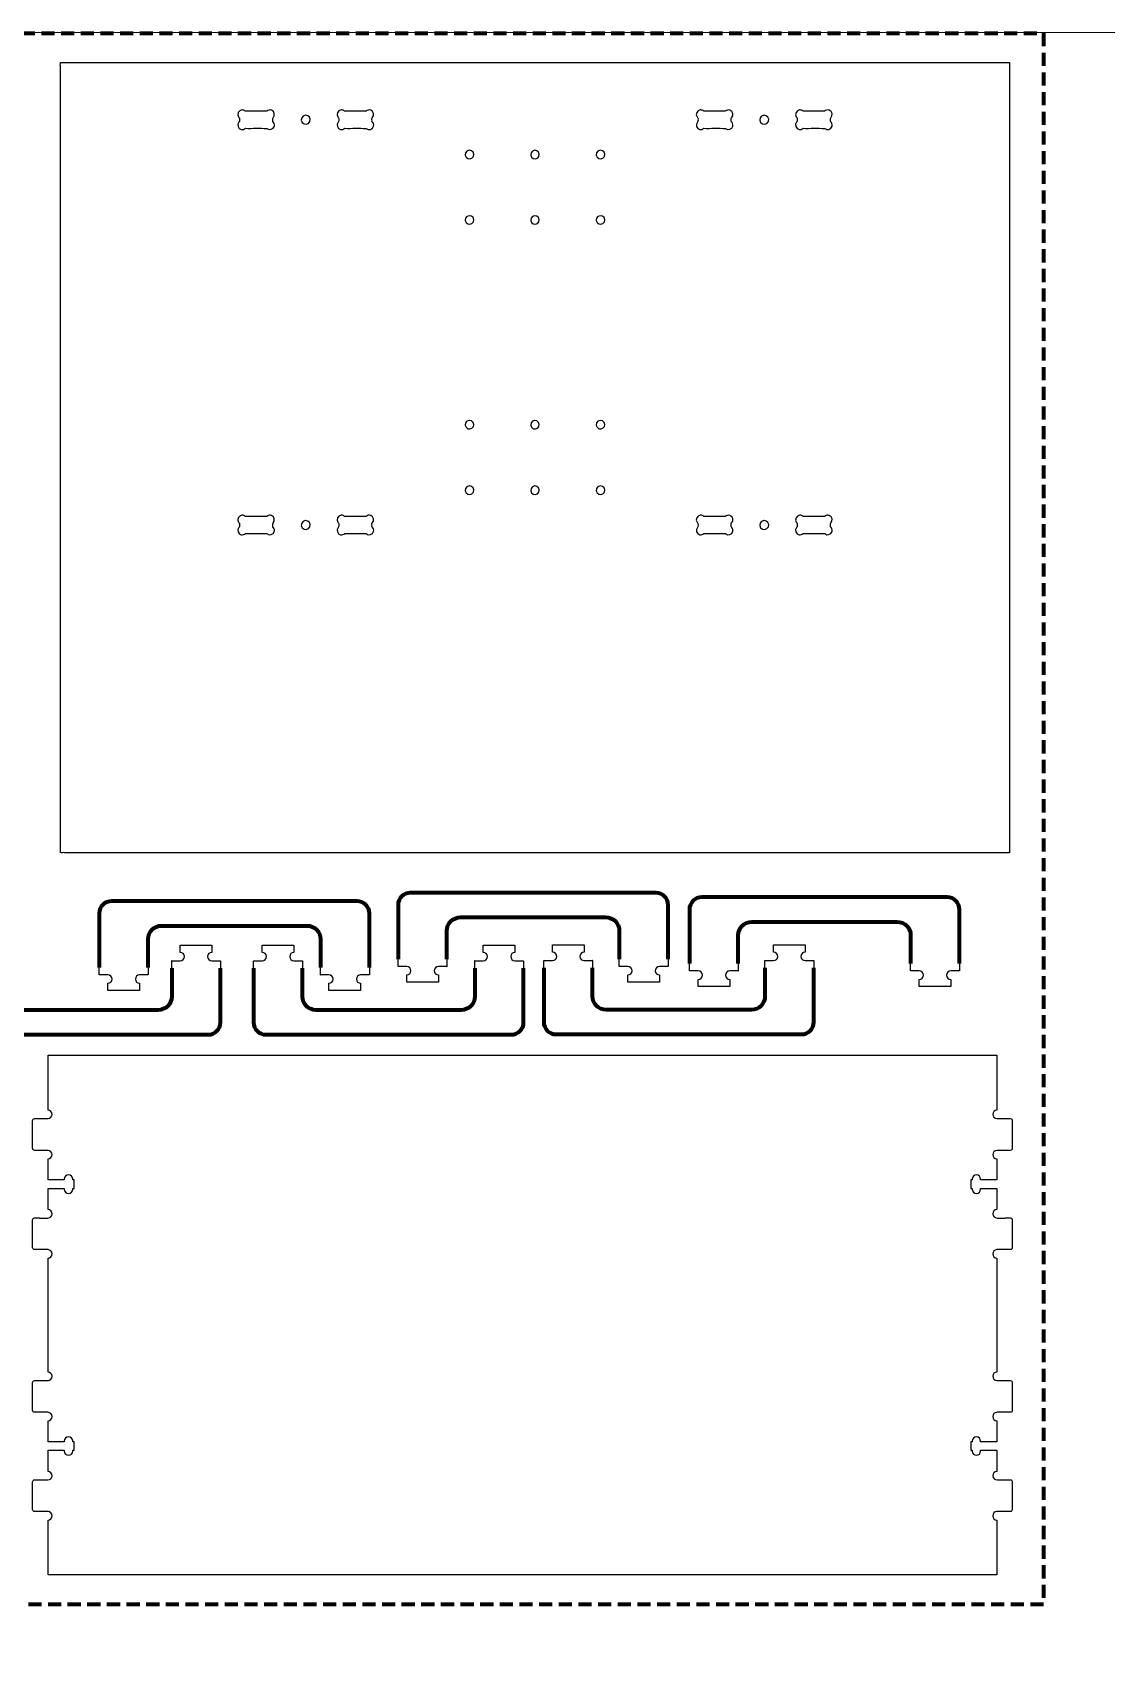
# Model space of a CAD drawing. Header units: inches. Extents: x 0 to 193, y 0 to 198.
# Drawn here: x 65.15 to 97.95, y 148.49 to 197.98 of the extents above; entities that cross this region are included whole.
import ezdxf

# ---------------------------------------------------------------- set-up
doc = ezdxf.new("R2010")
doc.units = ezdxf.units.IN
doc.header["$MEASUREMENT"] = 0
doc.linetypes.add('AI-Linetype-1', pattern=[0.6, 0.4, -0.2])
doc.layers.add('Layer 1', color=7, linetype='Continuous')

# ---------------------------------------------------------------- blocks, each defined once
blk = doc.blocks.new('block 2')
at = {"layer": 'Layer 1', "lineweight": 0}
blk.add_lwpolyline([(0.003, 197.98), (192.778, 197.98), (192.778, 0.008), (0.003, 0.008), (0.003, 197.98)], dxfattribs=at)
at = {"layer": 'Layer 1', "color": 1, "linetype": 'AI-Linetype-1', "lineweight": 120}
blk.add_lwpolyline([(0.025, 197.955), (96.023, 197.955), (96.023, 149.957), (0.025, 149.957), (0.025, 197.955)], dxfattribs=at)

msp = doc.modelspace()

# ---------------------------------------------------------------- linework, layer by layer
at = {"layer": 'Layer 1', "color": 7, "lineweight": 25}
for points, knots in [([(66.007, 197.061), (65.99, 197.02), (66.004, 196.966), (66, 196.921), (66, 196.921), (66, 172.93), (66, 172.93), (66.04, 172.914), (66.094, 172.928), (66.14, 172.923), (66.14, 172.923), (94.983, 172.923), (94.983, 172.923), (94.999, 172.964), (94.985, 173.017), (94.99, 173.063), (94.99, 173.063), (94.99, 197.054), (94.99, 197.054), (94.99, 197.054), (94.985, 197.059), (94.985, 197.059), (94.985, 197.059), (94.983, 197.061), (94.983, 197.061), (94.983, 197.061), (66.007, 197.061), (66.007, 197.061)], [0, 0, 0, 0, 1, 1, 1, 2, 2, 2, 3, 3, 3, 4, 4, 4, 5, 5, 5, 6, 6, 6, 7, 7, 7, 8, 8, 8, 9, 9, 9, 9]), ([(71.557, 195.61), (71.59, 195.61), (71.623, 195.598), (71.648, 195.575), (71.865, 195.569), (72.087, 195.574), (72.306, 195.572), (72.343, 195.608), (72.4, 195.62), (72.448, 195.602), (72.542, 195.572), (72.568, 195.436), (72.494, 195.373), (72.473, 195.342), (72.492, 195.294), (72.485, 195.256), (72.526, 195.226), (72.546, 195.171), (72.535, 195.121), (72.519, 195.02), (72.38, 194.976), (72.309, 195.048), (72.091, 195.053), (71.87, 195.048), (71.651, 195.05), (71.618, 195.018), (71.568, 195.004), (71.522, 195.016), (71.426, 195.036), (71.386, 195.166), (71.451, 195.237), (71.484, 195.257), (71.468, 195.298), (71.472, 195.331), (71.482, 195.362), (71.458, 195.376), (71.442, 195.397), (71.384, 195.476), (71.442, 195.604), (71.542, 195.61), (71.547, 195.61), (71.552, 195.61), (71.557, 195.61)], [0, 0, 0, 0, 1, 1, 1, 2, 2, 2, 3, 3, 3, 4, 4, 4, 5, 5, 5, 6, 6, 6, 7, 7, 7, 8, 8, 8, 9, 9, 9, 10, 10, 10, 11, 11, 11, 12, 12, 12, 13, 13, 13, 14, 14, 14, 14]), ([(74.588, 195.61), (74.621, 195.61), (74.655, 195.598), (74.679, 195.575), (74.897, 195.569), (75.118, 195.574), (75.337, 195.572), (75.374, 195.608), (75.432, 195.62), (75.479, 195.602), (75.574, 195.572), (75.6, 195.436), (75.525, 195.373), (75.504, 195.342), (75.523, 195.294), (75.517, 195.256), (75.559, 195.224), (75.578, 195.166), (75.565, 195.115), (75.545, 195.018), (75.41, 194.978), (75.34, 195.048), (75.123, 195.053), (74.902, 195.048), (74.683, 195.05), (74.651, 195.02), (74.604, 195.005), (74.56, 195.015), (74.461, 195.03), (74.416, 195.164), (74.483, 195.237), (74.515, 195.258), (74.499, 195.298), (74.503, 195.331), (74.513, 195.362), (74.49, 195.376), (74.474, 195.397), (74.415, 195.477), (74.474, 195.604), (74.574, 195.61), (74.578, 195.61), (74.583, 195.61), (74.588, 195.61)], [0, 0, 0, 0, 1, 1, 1, 2, 2, 2, 3, 3, 3, 4, 4, 4, 5, 5, 5, 6, 6, 6, 7, 7, 7, 8, 8, 8, 9, 9, 9, 10, 10, 10, 11, 11, 11, 12, 12, 12, 13, 13, 13, 14, 14, 14, 14]), ([(85.558, 195.61), (85.591, 195.61), (85.625, 195.598), (85.649, 195.575), (85.867, 195.569), (86.088, 195.574), (86.307, 195.572), (86.342, 195.606), (86.396, 195.62), (86.443, 195.604), (86.542, 195.579), (86.572, 195.438), (86.495, 195.373), (86.475, 195.342), (86.493, 195.294), (86.487, 195.256), (86.527, 195.226), (86.547, 195.171), (86.536, 195.121), (86.521, 195.02), (86.381, 194.976), (86.31, 195.048), (86.093, 195.053), (85.872, 195.048), (85.653, 195.05), (85.619, 195.018), (85.569, 195.004), (85.524, 195.016), (85.428, 195.036), (85.387, 195.166), (85.453, 195.237), (85.486, 195.257), (85.469, 195.298), (85.473, 195.331), (85.483, 195.362), (85.459, 195.376), (85.444, 195.397), (85.385, 195.476), (85.444, 195.604), (85.544, 195.61), (85.548, 195.61), (85.553, 195.61), (85.558, 195.61)], [0, 0, 0, 0, 1, 1, 1, 2, 2, 2, 3, 3, 3, 4, 4, 4, 5, 5, 5, 6, 6, 6, 7, 7, 7, 8, 8, 8, 9, 9, 9, 10, 10, 10, 11, 11, 11, 12, 12, 12, 13, 13, 13, 14, 14, 14, 14]), ([(88.589, 195.61), (88.623, 195.61), (88.656, 195.598), (88.68, 195.575), (88.898, 195.569), (89.12, 195.574), (89.339, 195.572), (89.376, 195.608), (89.433, 195.62), (89.481, 195.602), (89.575, 195.572), (89.601, 195.436), (89.527, 195.373), (89.506, 195.342), (89.524, 195.294), (89.518, 195.256), (89.56, 195.224), (89.58, 195.166), (89.566, 195.115), (89.546, 195.018), (89.411, 194.978), (89.342, 195.048), (89.124, 195.053), (88.903, 195.048), (88.684, 195.05), (88.652, 195.02), (88.605, 195.005), (88.561, 195.015), (88.462, 195.03), (88.417, 195.164), (88.484, 195.237), (88.517, 195.258), (88.501, 195.298), (88.504, 195.331), (88.514, 195.362), (88.491, 195.376), (88.475, 195.397), (88.417, 195.477), (88.475, 195.604), (88.575, 195.61), (88.58, 195.61), (88.584, 195.61), (88.589, 195.61)], [0, 0, 0, 0, 1, 1, 1, 2, 2, 2, 3, 3, 3, 4, 4, 4, 5, 5, 5, 6, 6, 6, 7, 7, 7, 8, 8, 8, 9, 9, 9, 10, 10, 10, 11, 11, 11, 12, 12, 12, 13, 13, 13, 14, 14, 14, 14]), ([(73.49, 195.448), (73.585, 195.453), (73.66, 195.348), (73.62, 195.259), (73.585, 195.163), (73.442, 195.145), (73.385, 195.23), (73.32, 195.309), (73.379, 195.441), (73.48, 195.447), (73.483, 195.447), (73.486, 195.448), (73.49, 195.448), (73.49, 195.448), (73.49, 195.448), (73.49, 195.448)], [0, 0, 0, 0, 1, 1, 1, 2, 2, 2, 3, 3, 3, 4, 4, 4, 5, 5, 5, 5]), ([(87.491, 195.448), (87.587, 195.453), (87.661, 195.348), (87.621, 195.259), (87.586, 195.163), (87.443, 195.145), (87.386, 195.23), (87.322, 195.309), (87.38, 195.441), (87.482, 195.447), (87.485, 195.447), (87.488, 195.448), (87.491, 195.448), (87.491, 195.448), (87.491, 195.448), (87.491, 195.448)], [0, 0, 0, 0, 1, 1, 1, 2, 2, 2, 3, 3, 3, 4, 4, 4, 5, 5, 5, 5]), ([(78.49, 194.381), (78.585, 194.387), (78.658, 194.278), (78.613, 194.192), (78.576, 194.104), (78.441, 194.091), (78.389, 194.17), (78.325, 194.246), (78.382, 194.375), (78.481, 194.38), (78.484, 194.381), (78.487, 194.381), (78.49, 194.381), (78.49, 194.381), (78.49, 194.381), (78.49, 194.381)], [0, 0, 0, 0, 1, 1, 1, 2, 2, 2, 3, 3, 3, 4, 4, 4, 5, 5, 5, 5]), ([(80.49, 194.381), (80.585, 194.387), (80.659, 194.278), (80.613, 194.192), (80.577, 194.104), (80.442, 194.091), (80.389, 194.17), (80.326, 194.246), (80.383, 194.375), (80.481, 194.38), (80.484, 194.381), (80.487, 194.381), (80.49, 194.381), (80.49, 194.381), (80.49, 194.381), (80.49, 194.381)], [0, 0, 0, 0, 1, 1, 1, 2, 2, 2, 3, 3, 3, 4, 4, 4, 5, 5, 5, 5]), ([(82.49, 194.381), (82.585, 194.387), (82.658, 194.278), (82.613, 194.192), (82.576, 194.104), (82.441, 194.091), (82.389, 194.17), (82.325, 194.246), (82.382, 194.375), (82.481, 194.38), (82.484, 194.381), (82.487, 194.381), (82.49, 194.381), (82.49, 194.381), (82.49, 194.381), (82.49, 194.381)], [0, 0, 0, 0, 1, 1, 1, 2, 2, 2, 3, 3, 3, 4, 4, 4, 5, 5, 5, 5]), ([(78.49, 192.381), (78.585, 192.387), (78.658, 192.278), (78.613, 192.192), (78.576, 192.104), (78.441, 192.091), (78.389, 192.17), (78.325, 192.246), (78.382, 192.375), (78.481, 192.38), (78.484, 192.381), (78.487, 192.381), (78.49, 192.381), (78.49, 192.381), (78.49, 192.381), (78.49, 192.381)], [0, 0, 0, 0, 1, 1, 1, 2, 2, 2, 3, 3, 3, 4, 4, 4, 5, 5, 5, 5]), ([(80.49, 192.381), (80.585, 192.387), (80.659, 192.278), (80.613, 192.192), (80.577, 192.104), (80.442, 192.091), (80.389, 192.17), (80.326, 192.246), (80.383, 192.375), (80.481, 192.38), (80.484, 192.381), (80.487, 192.381), (80.49, 192.381), (80.49, 192.381), (80.49, 192.381), (80.49, 192.381)], [0, 0, 0, 0, 1, 1, 1, 2, 2, 2, 3, 3, 3, 4, 4, 4, 5, 5, 5, 5]), ([(82.49, 192.381), (82.585, 192.387), (82.658, 192.278), (82.613, 192.192), (82.576, 192.104), (82.441, 192.091), (82.389, 192.17), (82.325, 192.246), (82.382, 192.375), (82.481, 192.38), (82.484, 192.381), (82.487, 192.381), (82.49, 192.381), (82.49, 192.381), (82.49, 192.381), (82.49, 192.381)], [0, 0, 0, 0, 1, 1, 1, 2, 2, 2, 3, 3, 3, 4, 4, 4, 5, 5, 5, 5]), ([(78.49, 186.128), (78.585, 186.134), (78.658, 186.026), (78.613, 185.939), (78.576, 185.851), (78.441, 185.838), (78.389, 185.917), (78.325, 185.993), (78.382, 186.122), (78.481, 186.127), (78.484, 186.128), (78.487, 186.128), (78.49, 186.128), (78.49, 186.128), (78.49, 186.128), (78.49, 186.128)], [0, 0, 0, 0, 1, 1, 1, 2, 2, 2, 3, 3, 3, 4, 4, 4, 5, 5, 5, 5]), ([(80.49, 186.128), (80.585, 186.134), (80.659, 186.026), (80.613, 185.939), (80.577, 185.851), (80.442, 185.838), (80.389, 185.917), (80.326, 185.993), (80.383, 186.122), (80.481, 186.127), (80.484, 186.128), (80.487, 186.128), (80.49, 186.128), (80.49, 186.128), (80.49, 186.128), (80.49, 186.128)], [0, 0, 0, 0, 1, 1, 1, 2, 2, 2, 3, 3, 3, 4, 4, 4, 5, 5, 5, 5]), ([(82.49, 186.128), (82.585, 186.134), (82.658, 186.026), (82.613, 185.939), (82.576, 185.851), (82.441, 185.838), (82.389, 185.917), (82.325, 185.993), (82.382, 186.122), (82.481, 186.127), (82.484, 186.128), (82.487, 186.128), (82.49, 186.128), (82.49, 186.128), (82.49, 186.128), (82.49, 186.128)], [0, 0, 0, 0, 1, 1, 1, 2, 2, 2, 3, 3, 3, 4, 4, 4, 5, 5, 5, 5]), ([(78.49, 184.128), (78.585, 184.134), (78.658, 184.026), (78.613, 183.939), (78.576, 183.851), (78.441, 183.838), (78.389, 183.917), (78.325, 183.993), (78.382, 184.122), (78.481, 184.127), (78.484, 184.128), (78.487, 184.128), (78.49, 184.128), (78.49, 184.128), (78.49, 184.128), (78.49, 184.128)], [0, 0, 0, 0, 1, 1, 1, 2, 2, 2, 3, 3, 3, 4, 4, 4, 5, 5, 5, 5]), ([(80.49, 184.128), (80.585, 184.134), (80.659, 184.026), (80.613, 183.939), (80.577, 183.851), (80.442, 183.838), (80.389, 183.917), (80.326, 183.993), (80.383, 184.122), (80.481, 184.127), (80.484, 184.128), (80.487, 184.128), (80.49, 184.128), (80.49, 184.128), (80.49, 184.128), (80.49, 184.128)], [0, 0, 0, 0, 1, 1, 1, 2, 2, 2, 3, 3, 3, 4, 4, 4, 5, 5, 5, 5]), ([(82.49, 184.128), (82.585, 184.134), (82.658, 184.026), (82.613, 183.939), (82.576, 183.851), (82.441, 183.838), (82.389, 183.917), (82.325, 183.993), (82.382, 184.122), (82.481, 184.127), (82.484, 184.128), (82.487, 184.128), (82.49, 184.128), (82.49, 184.128), (82.49, 184.128), (82.49, 184.128)], [0, 0, 0, 0, 1, 1, 1, 2, 2, 2, 3, 3, 3, 4, 4, 4, 5, 5, 5, 5]), ([(71.557, 183.231), (71.59, 183.231), (71.623, 183.219), (71.648, 183.196), (71.865, 183.19), (72.087, 183.195), (72.306, 183.193), (72.343, 183.229), (72.4, 183.241), (72.448, 183.223), (72.542, 183.193), (72.568, 183.057), (72.494, 182.994), (72.473, 182.963), (72.492, 182.915), (72.485, 182.877), (72.526, 182.847), (72.546, 182.792), (72.535, 182.742), (72.519, 182.641), (72.38, 182.597), (72.309, 182.668), (72.091, 182.674), (71.87, 182.669), (71.651, 182.671), (71.618, 182.639), (71.568, 182.625), (71.522, 182.637), (71.426, 182.657), (71.386, 182.787), (71.451, 182.858), (71.484, 182.878), (71.468, 182.919), (71.472, 182.951), (71.482, 182.982), (71.458, 182.996), (71.442, 183.018), (71.384, 183.097), (71.442, 183.225), (71.542, 183.23), (71.547, 183.231), (71.552, 183.231), (71.557, 183.231)], [0, 0, 0, 0, 1, 1, 1, 2, 2, 2, 3, 3, 3, 4, 4, 4, 5, 5, 5, 6, 6, 6, 7, 7, 7, 8, 8, 8, 9, 9, 9, 10, 10, 10, 11, 11, 11, 12, 12, 12, 13, 13, 13, 14, 14, 14, 14]), ([(74.588, 183.231), (74.621, 183.231), (74.655, 183.219), (74.679, 183.196), (74.897, 183.19), (75.118, 183.195), (75.337, 183.193), (75.374, 183.229), (75.432, 183.241), (75.479, 183.223), (75.574, 183.193), (75.6, 183.057), (75.525, 182.994), (75.504, 182.963), (75.523, 182.915), (75.517, 182.877), (75.559, 182.845), (75.578, 182.787), (75.565, 182.736), (75.545, 182.638), (75.41, 182.599), (75.34, 182.668), (75.123, 182.674), (74.902, 182.669), (74.683, 182.671), (74.651, 182.64), (74.604, 182.626), (74.56, 182.636), (74.461, 182.651), (74.416, 182.785), (74.483, 182.858), (74.515, 182.879), (74.499, 182.919), (74.503, 182.952), (74.513, 182.982), (74.49, 182.997), (74.474, 183.018), (74.415, 183.098), (74.474, 183.225), (74.574, 183.23), (74.578, 183.231), (74.583, 183.231), (74.588, 183.231)], [0, 0, 0, 0, 1, 1, 1, 2, 2, 2, 3, 3, 3, 4, 4, 4, 5, 5, 5, 6, 6, 6, 7, 7, 7, 8, 8, 8, 9, 9, 9, 10, 10, 10, 11, 11, 11, 12, 12, 12, 13, 13, 13, 14, 14, 14, 14]), ([(85.558, 183.231), (85.591, 183.231), (85.625, 183.219), (85.649, 183.196), (85.867, 183.19), (86.088, 183.195), (86.307, 183.193), (86.342, 183.227), (86.396, 183.24), (86.443, 183.225), (86.542, 183.2), (86.572, 183.059), (86.495, 182.994), (86.475, 182.963), (86.493, 182.915), (86.487, 182.877), (86.527, 182.847), (86.547, 182.792), (86.536, 182.742), (86.521, 182.641), (86.381, 182.597), (86.31, 182.668), (86.093, 182.674), (85.872, 182.669), (85.653, 182.671), (85.619, 182.639), (85.569, 182.625), (85.524, 182.637), (85.428, 182.657), (85.387, 182.787), (85.453, 182.858), (85.486, 182.878), (85.469, 182.919), (85.473, 182.951), (85.483, 182.982), (85.459, 182.996), (85.444, 183.018), (85.385, 183.097), (85.444, 183.225), (85.544, 183.23), (85.548, 183.231), (85.553, 183.231), (85.558, 183.231)], [0, 0, 0, 0, 1, 1, 1, 2, 2, 2, 3, 3, 3, 4, 4, 4, 5, 5, 5, 6, 6, 6, 7, 7, 7, 8, 8, 8, 9, 9, 9, 10, 10, 10, 11, 11, 11, 12, 12, 12, 13, 13, 13, 14, 14, 14, 14]), ([(88.589, 183.231), (88.623, 183.231), (88.656, 183.219), (88.68, 183.196), (88.898, 183.19), (89.12, 183.195), (89.339, 183.193), (89.376, 183.229), (89.433, 183.241), (89.481, 183.223), (89.575, 183.193), (89.601, 183.057), (89.527, 182.994), (89.506, 182.963), (89.524, 182.915), (89.518, 182.877), (89.56, 182.845), (89.58, 182.787), (89.566, 182.736), (89.546, 182.638), (89.411, 182.599), (89.342, 182.668), (89.124, 182.674), (88.903, 182.669), (88.684, 182.671), (88.652, 182.64), (88.605, 182.626), (88.561, 182.636), (88.462, 182.651), (88.417, 182.785), (88.484, 182.858), (88.517, 182.879), (88.501, 182.919), (88.504, 182.952), (88.514, 182.982), (88.491, 182.997), (88.475, 183.018), (88.417, 183.098), (88.475, 183.225), (88.575, 183.23), (88.58, 183.231), (88.584, 183.231), (88.589, 183.231)], [0, 0, 0, 0, 1, 1, 1, 2, 2, 2, 3, 3, 3, 4, 4, 4, 5, 5, 5, 6, 6, 6, 7, 7, 7, 8, 8, 8, 9, 9, 9, 10, 10, 10, 11, 11, 11, 12, 12, 12, 13, 13, 13, 14, 14, 14, 14]), ([(73.49, 183.069), (73.585, 183.074), (73.66, 182.969), (73.62, 182.879), (73.585, 182.784), (73.442, 182.766), (73.385, 182.851), (73.32, 182.929), (73.379, 183.062), (73.48, 183.068), (73.483, 183.068), (73.486, 183.069), (73.49, 183.069), (73.49, 183.069), (73.49, 183.069), (73.49, 183.069)], [0, 0, 0, 0, 1, 1, 1, 2, 2, 2, 3, 3, 3, 4, 4, 4, 5, 5, 5, 5]), ([(87.491, 183.069), (87.587, 183.074), (87.661, 182.969), (87.621, 182.879), (87.586, 182.784), (87.443, 182.766), (87.386, 182.851), (87.322, 182.929), (87.38, 183.062), (87.482, 183.068), (87.485, 183.068), (87.488, 183.069), (87.491, 183.069), (87.491, 183.069), (87.491, 183.069), (87.491, 183.069)], [0, 0, 0, 0, 1, 1, 1, 2, 2, 2, 3, 3, 3, 4, 4, 4, 5, 5, 5, 5]), ([(75.171, 168.714), (75.171, 168.714), (75.171, 168.933), (75.171, 168.933), (75.099, 168.933), (75.041, 168.991), (75.041, 169.063), (75.041, 169.135), (75.099, 169.193), (75.171, 169.193), (75.171, 169.193), (75.171, 169.194), (75.171, 169.194), (75.171, 169.194), (75.436, 169.194), (75.436, 169.194), (75.436, 169.194), (75.436, 171.069), (75.436, 171.069), (75.436, 171.276), (75.269, 171.443), (75.062, 171.443), (75.062, 171.443), (67.562, 171.443), (67.562, 171.443), (67.354, 171.443), (67.187, 171.276), (67.187, 171.069), (67.187, 171.069), (67.187, 169.194), (67.187, 169.194), (67.187, 169.194), (67.452, 169.194), (67.452, 169.194), (67.452, 169.194), (67.452, 169.193), (67.452, 169.193), (67.524, 169.193), (67.582, 169.135), (67.582, 169.063), (67.582, 168.991), (67.524, 168.933), (67.452, 168.933), (67.452, 168.933), (67.452, 168.714), (67.452, 168.714), (67.452, 168.714), (68.421, 168.714), (68.421, 168.714), (68.421, 168.714), (68.421, 168.933), (68.421, 168.933), (68.349, 168.933), (68.291, 168.991), (68.291, 169.063), (68.291, 169.135), (68.349, 169.193), (68.421, 169.193), (68.421, 169.193), (68.421, 169.194), (68.421, 169.194), (68.421, 169.194), (68.686, 169.194), (68.686, 169.194), (68.686, 169.194), (68.686, 169.195), (68.686, 169.195), (68.686, 169.195), (68.68, 169.195), (68.68, 169.195), (68.68, 169.195), (68.68, 170.28), (68.68, 170.28), (68.68, 170.509), (68.864, 170.693), (69.092, 170.693), (69.092, 170.693), (73.531, 170.693), (73.531, 170.693), (73.759, 170.693), (73.944, 170.509), (73.944, 170.28), (73.944, 170.28), (73.944, 169.195), (73.944, 169.195), (73.944, 169.195), (73.937, 169.195), (73.937, 169.195), (73.937, 169.195), (73.937, 169.194), (73.937, 169.194), (73.937, 169.194), (74.202, 169.194), (74.202, 169.194), (74.202, 169.194), (74.202, 169.193), (74.202, 169.193), (74.274, 169.193), (74.332, 169.135), (74.332, 169.063), (74.332, 168.991), (74.274, 168.933), (74.202, 168.933), (74.202, 168.933), (74.202, 168.714), (74.202, 168.714), (74.202, 168.714), (75.171, 168.714), (75.171, 168.714)], [0, 0, 0, 0, 1, 1, 1, 2, 2, 2, 3, 3, 3, 4, 4, 4, 5, 5, 5, 6, 6, 6, 7, 7, 7, 8, 8, 8, 9, 9, 9, 10, 10, 10, 11, 11, 11, 12, 12, 12, 13, 13, 13, 14, 14, 14, 15, 15, 15, 16, 16, 16, 17, 17, 17, 18, 18, 18, 19, 19, 19, 20, 20, 20, 21, 21, 21, 22, 22, 22, 23, 23, 23, 24, 24, 24, 25, 25, 25, 26, 26, 26, 27, 27, 27, 28, 28, 28, 29, 29, 29, 30, 30, 30, 31, 31, 31, 32, 32, 32, 33, 33, 33, 34, 34, 34, 35, 35, 35, 36, 36, 36, 36]), ([(84.297, 168.969), (84.297, 168.969), (84.297, 169.188), (84.297, 169.188), (84.225, 169.188), (84.166, 169.246), (84.166, 169.318), (84.166, 169.39), (84.225, 169.448), (84.297, 169.448), (84.297, 169.448), (84.297, 169.449), (84.297, 169.449), (84.297, 169.449), (84.562, 169.449), (84.562, 169.449), (84.562, 169.449), (84.562, 171.324), (84.562, 171.324), (84.562, 171.531), (84.395, 171.698), (84.187, 171.698), (84.187, 171.698), (76.687, 171.698), (76.687, 171.698), (76.48, 171.698), (76.313, 171.531), (76.313, 171.324), (76.313, 171.324), (76.313, 169.449), (76.313, 169.449), (76.313, 169.449), (76.578, 169.449), (76.578, 169.449), (76.578, 169.449), (76.578, 169.448), (76.578, 169.448), (76.65, 169.448), (76.708, 169.39), (76.708, 169.318), (76.708, 169.246), (76.65, 169.188), (76.578, 169.188), (76.578, 169.188), (76.578, 168.969), (76.578, 168.969), (76.578, 168.969), (77.547, 168.969), (77.547, 168.969), (77.547, 168.969), (77.547, 169.188), (77.547, 169.188), (77.475, 169.188), (77.416, 169.246), (77.416, 169.318), (77.416, 169.39), (77.475, 169.448), (77.547, 169.448), (77.547, 169.448), (77.547, 169.449), (77.547, 169.449), (77.547, 169.449), (77.812, 169.449), (77.812, 169.449), (77.812, 169.449), (77.812, 169.45), (77.812, 169.45), (77.812, 169.45), (77.805, 169.45), (77.805, 169.45), (77.805, 169.45), (77.805, 170.535), (77.805, 170.535), (77.805, 170.764), (77.989, 170.948), (78.218, 170.948), (78.218, 170.948), (82.656, 170.948), (82.656, 170.948), (82.885, 170.948), (83.069, 170.764), (83.069, 170.535), (83.069, 170.535), (83.069, 169.45), (83.069, 169.45), (83.069, 169.45), (83.063, 169.45), (83.063, 169.45), (83.063, 169.45), (83.063, 169.449), (83.063, 169.449), (83.063, 169.449), (83.328, 169.449), (83.328, 169.449), (83.328, 169.449), (83.328, 169.448), (83.328, 169.448), (83.4, 169.448), (83.458, 169.39), (83.458, 169.318), (83.458, 169.246), (83.4, 169.188), (83.328, 169.188), (83.328, 169.188), (83.328, 168.969), (83.328, 168.969), (83.328, 168.969), (84.297, 168.969), (84.297, 168.969)], [0, 0, 0, 0, 1, 1, 1, 2, 2, 2, 3, 3, 3, 4, 4, 4, 5, 5, 5, 6, 6, 6, 7, 7, 7, 8, 8, 8, 9, 9, 9, 10, 10, 10, 11, 11, 11, 12, 12, 12, 13, 13, 13, 14, 14, 14, 15, 15, 15, 16, 16, 16, 17, 17, 17, 18, 18, 18, 19, 19, 19, 20, 20, 20, 21, 21, 21, 22, 22, 22, 23, 23, 23, 24, 24, 24, 25, 25, 25, 26, 26, 26, 27, 27, 27, 28, 28, 28, 29, 29, 29, 30, 30, 30, 31, 31, 31, 32, 32, 32, 33, 33, 33, 34, 34, 34, 35, 35, 35, 36, 36, 36, 36]), ([(93.194, 168.83), (93.194, 168.83), (93.194, 169.049), (93.194, 169.049), (93.122, 169.049), (93.064, 169.106), (93.064, 169.179), (93.064, 169.251), (93.122, 169.309), (93.194, 169.309), (93.194, 169.309), (93.194, 169.31), (93.194, 169.31), (93.194, 169.31), (93.459, 169.31), (93.459, 169.31), (93.459, 169.31), (93.459, 171.184), (93.459, 171.184), (93.459, 171.392), (93.292, 171.559), (93.085, 171.559), (93.085, 171.559), (85.585, 171.559), (85.585, 171.559), (85.377, 171.559), (85.21, 171.392), (85.21, 171.184), (85.21, 171.184), (85.21, 169.31), (85.21, 169.31), (85.21, 169.31), (85.475, 169.31), (85.475, 169.31), (85.475, 169.31), (85.475, 169.309), (85.475, 169.309), (85.547, 169.309), (85.606, 169.251), (85.606, 169.179), (85.606, 169.106), (85.547, 169.049), (85.475, 169.049), (85.475, 169.049), (85.475, 168.83), (85.475, 168.83), (85.475, 168.83), (86.444, 168.83), (86.444, 168.83), (86.444, 168.83), (86.444, 169.049), (86.444, 169.049), (86.372, 169.049), (86.314, 169.106), (86.314, 169.179), (86.314, 169.251), (86.372, 169.309), (86.444, 169.309), (86.444, 169.309), (86.444, 169.31), (86.444, 169.31), (86.444, 169.31), (86.709, 169.31), (86.709, 169.31), (86.709, 169.31), (86.709, 169.31), (86.709, 169.31), (86.709, 169.31), (86.703, 169.31), (86.703, 169.31), (86.703, 169.31), (86.703, 170.396), (86.703, 170.396), (86.703, 170.625), (86.887, 170.809), (87.116, 170.809), (87.116, 170.809), (91.554, 170.809), (91.554, 170.809), (91.783, 170.809), (91.967, 170.625), (91.967, 170.396), (91.967, 170.396), (91.967, 169.31), (91.967, 169.31), (91.967, 169.31), (91.96, 169.31), (91.96, 169.31), (91.96, 169.31), (91.96, 169.31), (91.96, 169.31), (91.96, 169.31), (92.225, 169.31), (92.225, 169.31), (92.225, 169.31), (92.225, 169.309), (92.225, 169.309), (92.297, 169.309), (92.356, 169.251), (92.356, 169.179), (92.356, 169.106), (92.297, 169.049), (92.225, 169.049), (92.225, 169.049), (92.225, 168.83), (92.225, 168.83), (92.225, 168.83), (93.194, 168.83), (93.194, 168.83)], [0, 0, 0, 0, 1, 1, 1, 2, 2, 2, 3, 3, 3, 4, 4, 4, 5, 5, 5, 6, 6, 6, 7, 7, 7, 8, 8, 8, 9, 9, 9, 10, 10, 10, 11, 11, 11, 12, 12, 12, 13, 13, 13, 14, 14, 14, 15, 15, 15, 16, 16, 16, 17, 17, 17, 18, 18, 18, 19, 19, 19, 20, 20, 20, 21, 21, 21, 22, 22, 22, 23, 23, 23, 24, 24, 24, 25, 25, 25, 26, 26, 26, 27, 27, 27, 28, 28, 28, 29, 29, 29, 30, 30, 30, 31, 31, 31, 32, 32, 32, 33, 33, 33, 34, 34, 34, 35, 35, 35, 36, 36, 36, 36]), ([(62.91, 170.095), (62.91, 170.095), (62.91, 169.876), (62.91, 169.876), (62.982, 169.876), (63.04, 169.819), (63.04, 169.747), (63.04, 169.675), (62.982, 169.616), (62.91, 169.616), (62.91, 169.616), (62.91, 169.615), (62.91, 169.615), (62.91, 169.615), (62.645, 169.615), (62.645, 169.615), (62.645, 169.615), (62.645, 167.741), (62.645, 167.741), (62.645, 167.533), (62.812, 167.366), (63.019, 167.366), (63.019, 167.366), (70.519, 167.366), (70.519, 167.366), (70.726, 167.366), (70.893, 167.533), (70.893, 167.741), (70.893, 167.741), (70.893, 169.615), (70.893, 169.615), (70.893, 169.615), (70.628, 169.615), (70.628, 169.615), (70.628, 169.615), (70.628, 169.616), (70.628, 169.616), (70.556, 169.616), (70.498, 169.675), (70.498, 169.747), (70.498, 169.819), (70.556, 169.876), (70.628, 169.876), (70.628, 169.876), (70.628, 170.095), (70.628, 170.095), (70.628, 170.095), (69.66, 170.095), (69.66, 170.095), (69.66, 170.095), (69.66, 169.876), (69.66, 169.876), (69.732, 169.876), (69.79, 169.819), (69.79, 169.747), (69.79, 169.675), (69.732, 169.616), (69.66, 169.616), (69.66, 169.616), (69.66, 169.615), (69.66, 169.615), (69.66, 169.615), (69.395, 169.615), (69.395, 169.615), (69.395, 169.615), (69.395, 169.615), (69.395, 169.615), (69.395, 169.615), (69.401, 169.615), (69.401, 169.615), (69.401, 169.615), (69.401, 168.529), (69.401, 168.529), (69.401, 168.3), (69.217, 168.116), (68.988, 168.116), (68.988, 168.116), (64.55, 168.116), (64.55, 168.116), (64.321, 168.116), (64.137, 168.3), (64.137, 168.529), (64.137, 168.529), (64.137, 169.615), (64.137, 169.615), (64.137, 169.615), (64.143, 169.615), (64.143, 169.615), (64.143, 169.615), (64.143, 169.615), (64.143, 169.615), (64.143, 169.615), (63.878, 169.615), (63.878, 169.615), (63.878, 169.615), (63.878, 169.616), (63.878, 169.616), (63.806, 169.616), (63.748, 169.675), (63.748, 169.747), (63.748, 169.819), (63.806, 169.876), (63.878, 169.876), (63.878, 169.876), (63.878, 170.095), (63.878, 170.095), (63.878, 170.095), (62.91, 170.095), (62.91, 170.095)], [0, 0, 0, 0, 1, 1, 1, 2, 2, 2, 3, 3, 3, 4, 4, 4, 5, 5, 5, 6, 6, 6, 7, 7, 7, 8, 8, 8, 9, 9, 9, 10, 10, 10, 11, 11, 11, 12, 12, 12, 13, 13, 13, 14, 14, 14, 15, 15, 15, 16, 16, 16, 17, 17, 17, 18, 18, 18, 19, 19, 19, 20, 20, 20, 21, 21, 21, 22, 22, 22, 23, 23, 23, 24, 24, 24, 25, 25, 25, 26, 26, 26, 27, 27, 27, 28, 28, 28, 29, 29, 29, 30, 30, 30, 31, 31, 31, 32, 32, 32, 33, 33, 33, 34, 34, 34, 35, 35, 35, 36, 36, 36, 36]), ([(72.165, 170.095), (72.165, 170.095), (72.165, 169.876), (72.165, 169.876), (72.237, 169.876), (72.295, 169.819), (72.295, 169.747), (72.295, 169.675), (72.237, 169.616), (72.165, 169.616), (72.165, 169.616), (72.165, 169.615), (72.165, 169.615), (72.165, 169.615), (71.9, 169.615), (71.9, 169.615), (71.9, 169.615), (71.9, 167.741), (71.9, 167.741), (71.9, 167.533), (72.067, 167.366), (72.274, 167.366), (72.274, 167.366), (79.774, 167.366), (79.774, 167.366), (79.981, 167.366), (80.148, 167.533), (80.148, 167.741), (80.148, 167.741), (80.148, 169.615), (80.148, 169.615), (80.148, 169.615), (79.883, 169.615), (79.883, 169.615), (79.883, 169.615), (79.883, 169.616), (79.883, 169.616), (79.811, 169.616), (79.753, 169.675), (79.753, 169.747), (79.753, 169.819), (79.811, 169.876), (79.883, 169.876), (79.883, 169.876), (79.883, 170.095), (79.883, 170.095), (79.883, 170.095), (78.915, 170.095), (78.915, 170.095), (78.915, 170.095), (78.915, 169.876), (78.915, 169.876), (78.987, 169.876), (79.045, 169.819), (79.045, 169.747), (79.045, 169.675), (78.987, 169.616), (78.915, 169.616), (78.915, 169.616), (78.915, 169.615), (78.915, 169.615), (78.915, 169.615), (78.65, 169.615), (78.65, 169.615), (78.65, 169.615), (78.65, 169.615), (78.65, 169.615), (78.65, 169.615), (78.656, 169.615), (78.656, 169.615), (78.656, 169.615), (78.656, 168.529), (78.656, 168.529), (78.656, 168.3), (78.472, 168.116), (78.243, 168.116), (78.243, 168.116), (73.805, 168.116), (73.805, 168.116), (73.576, 168.116), (73.392, 168.3), (73.392, 168.529), (73.392, 168.529), (73.392, 169.615), (73.392, 169.615), (73.392, 169.615), (73.398, 169.615), (73.398, 169.615), (73.398, 169.615), (73.398, 169.615), (73.398, 169.615), (73.398, 169.615), (73.133, 169.615), (73.133, 169.615), (73.133, 169.615), (73.133, 169.616), (73.133, 169.616), (73.061, 169.616), (73.003, 169.675), (73.003, 169.747), (73.003, 169.819), (73.061, 169.876), (73.133, 169.876), (73.133, 169.876), (73.133, 170.095), (73.133, 170.095), (73.133, 170.095), (72.165, 170.095), (72.165, 170.095)], [0, 0, 0, 0, 1, 1, 1, 2, 2, 2, 3, 3, 3, 4, 4, 4, 5, 5, 5, 6, 6, 6, 7, 7, 7, 8, 8, 8, 9, 9, 9, 10, 10, 10, 11, 11, 11, 12, 12, 12, 13, 13, 13, 14, 14, 14, 15, 15, 15, 16, 16, 16, 17, 17, 17, 18, 18, 18, 19, 19, 19, 20, 20, 20, 21, 21, 21, 22, 22, 22, 23, 23, 23, 24, 24, 24, 25, 25, 25, 26, 26, 26, 27, 27, 27, 28, 28, 28, 29, 29, 29, 30, 30, 30, 31, 31, 31, 32, 32, 32, 33, 33, 33, 34, 34, 34, 35, 35, 35, 36, 36, 36, 36]), ([(81.027, 170.104), (81.027, 170.104), (81.027, 169.885), (81.027, 169.885), (81.099, 169.885), (81.157, 169.828), (81.157, 169.756), (81.157, 169.684), (81.099, 169.625), (81.027, 169.625), (81.027, 169.625), (81.027, 169.624), (81.027, 169.624), (81.027, 169.624), (80.762, 169.624), (80.762, 169.624), (80.762, 169.624), (80.762, 167.75), (80.762, 167.75), (80.762, 167.542), (80.929, 167.375), (81.136, 167.375), (81.136, 167.375), (88.636, 167.375), (88.636, 167.375), (88.843, 167.375), (89.01, 167.542), (89.01, 167.75), (89.01, 167.75), (89.01, 169.624), (89.01, 169.624), (89.01, 169.624), (88.745, 169.624), (88.745, 169.624), (88.745, 169.624), (88.745, 169.625), (88.745, 169.625), (88.673, 169.625), (88.615, 169.684), (88.615, 169.756), (88.615, 169.828), (88.673, 169.885), (88.745, 169.885), (88.745, 169.885), (88.745, 170.104), (88.745, 170.104), (88.745, 170.104), (87.777, 170.104), (87.777, 170.104), (87.777, 170.104), (87.777, 169.885), (87.777, 169.885), (87.849, 169.885), (87.907, 169.828), (87.907, 169.756), (87.907, 169.684), (87.849, 169.625), (87.777, 169.625), (87.777, 169.625), (87.777, 169.624), (87.777, 169.624), (87.777, 169.624), (87.512, 169.624), (87.512, 169.624), (87.512, 169.624), (87.512, 169.624), (87.512, 169.624), (87.512, 169.624), (87.518, 169.624), (87.518, 169.624), (87.518, 169.624), (87.518, 168.538), (87.518, 168.538), (87.518, 168.309), (87.334, 168.125), (87.105, 168.125), (87.105, 168.125), (82.667, 168.125), (82.667, 168.125), (82.438, 168.125), (82.254, 168.309), (82.254, 168.538), (82.254, 168.538), (82.254, 169.624), (82.254, 169.624), (82.254, 169.624), (82.26, 169.624), (82.26, 169.624), (82.26, 169.624), (82.26, 169.624), (82.26, 169.624), (82.26, 169.624), (81.995, 169.624), (81.995, 169.624), (81.995, 169.624), (81.995, 169.625), (81.995, 169.625), (81.923, 169.625), (81.865, 169.684), (81.865, 169.756), (81.865, 169.828), (81.923, 169.885), (81.995, 169.885), (81.995, 169.885), (81.995, 170.104), (81.995, 170.104), (81.995, 170.104), (81.027, 170.104), (81.027, 170.104)], [0, 0, 0, 0, 1, 1, 1, 2, 2, 2, 3, 3, 3, 4, 4, 4, 5, 5, 5, 6, 6, 6, 7, 7, 7, 8, 8, 8, 9, 9, 9, 10, 10, 10, 11, 11, 11, 12, 12, 12, 13, 13, 13, 14, 14, 14, 15, 15, 15, 16, 16, 16, 17, 17, 17, 18, 18, 18, 19, 19, 19, 20, 20, 20, 21, 21, 21, 22, 22, 22, 23, 23, 23, 24, 24, 24, 25, 25, 25, 26, 26, 26, 27, 27, 27, 28, 28, 28, 29, 29, 29, 30, 30, 30, 31, 31, 31, 32, 32, 32, 33, 33, 33, 34, 34, 34, 35, 35, 35, 36, 36, 36, 36]), ([(65.623, 166.734), (65.623, 166.734), (65.623, 165.059), (65.623, 165.059), (65.693, 165.056), (65.747, 164.999), (65.747, 164.929), (65.747, 164.859), (65.693, 164.803), (65.623, 164.8), (65.623, 164.8), (65.623, 164.798), (65.623, 164.798), (65.623, 164.798), (65.214, 164.798), (65.214, 164.798), (65.18, 164.798), (65.152, 164.77), (65.152, 164.735), (65.152, 164.735), (65.152, 163.892), (65.152, 163.892), (65.152, 163.857), (65.18, 163.829), (65.214, 163.829), (65.214, 163.829), (65.623, 163.829), (65.623, 163.829), (65.623, 163.829), (65.623, 163.827), (65.623, 163.827), (65.693, 163.824), (65.747, 163.768), (65.747, 163.698), (65.747, 163.628), (65.693, 163.571), (65.623, 163.568), (65.623, 163.568), (65.623, 162.927), (65.623, 162.927), (65.623, 162.927), (66.119, 162.927), (66.119, 162.927), (66.119, 162.927), (66.119, 162.95), (66.119, 162.95), (66.119, 163.022), (66.176, 163.08), (66.248, 163.08), (66.32, 163.08), (66.377, 163.022), (66.377, 162.95), (66.377, 162.95), (66.377, 162.927), (66.377, 162.927), (66.377, 162.927), (66.422, 162.927), (66.422, 162.927), (66.422, 162.927), (66.422, 162.668), (66.422, 162.668), (66.422, 162.668), (66.377, 162.668), (66.377, 162.668), (66.377, 162.668), (66.377, 162.645), (66.377, 162.645), (66.377, 162.574), (66.32, 162.516), (66.248, 162.516), (66.176, 162.516), (66.119, 162.574), (66.119, 162.645), (66.119, 162.645), (66.119, 162.668), (66.119, 162.668), (66.119, 162.668), (65.623, 162.668), (65.623, 162.668), (65.623, 162.668), (65.623, 162.022), (65.623, 162.022), (65.693, 162.019), (65.747, 161.963), (65.747, 161.893), (65.747, 161.821), (65.69, 161.763), (65.617, 161.763), (65.617, 161.763), (65.378, 161.763), (65.378, 161.763), (65.367, 161.763), (65.357, 161.764), (65.347, 161.767), (65.347, 161.767), (65.214, 161.767), (65.214, 161.767), (65.18, 161.767), (65.152, 161.739), (65.152, 161.704), (65.152, 161.704), (65.152, 160.86), (65.152, 160.86), (65.152, 160.826), (65.18, 160.798), (65.214, 160.798), (65.214, 160.798), (65.623, 160.798), (65.623, 160.798), (65.623, 160.798), (65.623, 160.796), (65.623, 160.796), (65.693, 160.793), (65.747, 160.736), (65.747, 160.666), (65.747, 160.596), (65.693, 160.54), (65.623, 160.537), (65.623, 160.537), (65.623, 157.057), (65.623, 157.057), (65.693, 157.054), (65.747, 156.998), (65.747, 156.928), (65.747, 156.858), (65.693, 156.801), (65.623, 156.798), (65.623, 156.798), (65.623, 156.796), (65.623, 156.796), (65.623, 156.796), (65.214, 156.796), (65.214, 156.796), (65.18, 156.796), (65.152, 156.769), (65.152, 156.734), (65.152, 156.734), (65.152, 155.89), (65.152, 155.89), (65.152, 155.855), (65.18, 155.828), (65.214, 155.828), (65.214, 155.828), (65.623, 155.828), (65.623, 155.828), (65.623, 155.828), (65.623, 155.826), (65.623, 155.826), (65.693, 155.823), (65.747, 155.766), (65.747, 155.696), (65.747, 155.626), (65.693, 155.57), (65.623, 155.567), (65.623, 155.567), (65.623, 154.926), (65.623, 154.926), (65.623, 154.926), (66.119, 154.926), (66.119, 154.926), (66.119, 154.926), (66.119, 154.949), (66.119, 154.949), (66.119, 155.02), (66.176, 155.078), (66.248, 155.078), (66.32, 155.078), (66.377, 155.02), (66.377, 154.949), (66.377, 154.949), (66.377, 154.926), (66.377, 154.926), (66.377, 154.926), (66.422, 154.926), (66.422, 154.926), (66.422, 154.926), (66.422, 154.667), (66.422, 154.667), (66.422, 154.667), (66.377, 154.667), (66.377, 154.667), (66.377, 154.667), (66.377, 154.644), (66.377, 154.644), (66.377, 154.572), (66.32, 154.514), (66.248, 154.514), (66.176, 154.514), (66.119, 154.572), (66.119, 154.644), (66.119, 154.644), (66.119, 154.667), (66.119, 154.667), (66.119, 154.667), (65.623, 154.667), (65.623, 154.667), (65.623, 154.667), (65.623, 154.021), (65.623, 154.021), (65.693, 154.018), (65.747, 153.961), (65.747, 153.891), (65.747, 153.819), (65.69, 153.761), (65.617, 153.761), (65.617, 153.761), (65.378, 153.761), (65.378, 153.761), (65.367, 153.761), (65.357, 153.763), (65.347, 153.765), (65.347, 153.765), (65.214, 153.765), (65.214, 153.765), (65.18, 153.765), (65.152, 153.737), (65.152, 153.703), (65.152, 153.703), (65.152, 152.859), (65.152, 152.859), (65.152, 152.824), (65.18, 152.796), (65.214, 152.796), (65.214, 152.796), (65.623, 152.796), (65.623, 152.796), (65.623, 152.796), (65.623, 152.795), (65.623, 152.795), (65.693, 152.792), (65.747, 152.735), (65.747, 152.665), (65.747, 152.595), (65.693, 152.538), (65.623, 152.535), (65.623, 152.535), (65.623, 150.86), (65.623, 150.86), (65.623, 150.86), (94.6, 150.86), (94.6, 150.86), (94.6, 150.86), (94.6, 152.535), (94.6, 152.535), (94.53, 152.538), (94.475, 152.595), (94.475, 152.665), (94.475, 152.735), (94.53, 152.792), (94.6, 152.795), (94.6, 152.795), (94.6, 152.796), (94.6, 152.796), (94.6, 152.796), (95.008, 152.796), (95.008, 152.796), (95.043, 152.796), (95.071, 152.824), (95.071, 152.859), (95.071, 152.859), (95.071, 153.703), (95.071, 153.703), (95.071, 153.737), (95.043, 153.765), (95.008, 153.765), (95.008, 153.765), (94.876, 153.765), (94.876, 153.765), (94.866, 153.763), (94.856, 153.761), (94.845, 153.761), (94.845, 153.761), (94.605, 153.761), (94.605, 153.761), (94.533, 153.761), (94.475, 153.819), (94.475, 153.891), (94.475, 153.961), (94.53, 154.018), (94.6, 154.021), (94.6, 154.021), (94.6, 154.667), (94.6, 154.667), (94.6, 154.667), (94.104, 154.667), (94.104, 154.667), (94.104, 154.667), (94.104, 154.644), (94.104, 154.644), (94.104, 154.572), (94.046, 154.514), (93.975, 154.514), (93.903, 154.514), (93.846, 154.572), (93.846, 154.644), (93.846, 154.644), (93.846, 154.667), (93.846, 154.667), (93.846, 154.667), (93.801, 154.667), (93.801, 154.667), (93.801, 154.667), (93.801, 154.926), (93.801, 154.926), (93.801, 154.926), (93.846, 154.926), (93.846, 154.926), (93.846, 154.926), (93.846, 154.949), (93.846, 154.949), (93.846, 155.02), (93.903, 155.078), (93.975, 155.078), (94.046, 155.078), (94.104, 155.02), (94.104, 154.949), (94.104, 154.949), (94.104, 154.926), (94.104, 154.926), (94.104, 154.926), (94.6, 154.926), (94.6, 154.926), (94.6, 154.926), (94.6, 155.567), (94.6, 155.567), (94.53, 155.569), (94.475, 155.626), (94.475, 155.696), (94.475, 155.767), (94.53, 155.823), (94.6, 155.826), (94.6, 155.826), (94.6, 155.828), (94.6, 155.828), (94.6, 155.828), (95.008, 155.828), (95.008, 155.828), (95.043, 155.828), (95.071, 155.855), (95.071, 155.89), (95.071, 155.89), (95.071, 156.734), (95.071, 156.734), (95.071, 156.769), (95.043, 156.796), (95.008, 156.796), (95.008, 156.796), (94.6, 156.796), (94.6, 156.796), (94.6, 156.796), (94.6, 156.798), (94.6, 156.798), (94.53, 156.801), (94.475, 156.857), (94.475, 156.928), (94.475, 156.998), (94.53, 157.055), (94.6, 157.057), (94.6, 157.057), (94.6, 160.537), (94.6, 160.537), (94.53, 160.54), (94.475, 160.596), (94.475, 160.666), (94.475, 160.736), (94.53, 160.793), (94.6, 160.796), (94.6, 160.796), (94.6, 160.798), (94.6, 160.798), (94.6, 160.798), (95.008, 160.798), (95.008, 160.798), (95.043, 160.798), (95.071, 160.826), (95.071, 160.86), (95.071, 160.86), (95.071, 161.704), (95.071, 161.704), (95.071, 161.739), (95.043, 161.767), (95.008, 161.767), (95.008, 161.767), (94.876, 161.767), (94.876, 161.767), (94.866, 161.764), (94.856, 161.763), (94.845, 161.763), (94.845, 161.763), (94.605, 161.763), (94.605, 161.763), (94.533, 161.763), (94.475, 161.821), (94.475, 161.893), (94.475, 161.963), (94.53, 162.019), (94.6, 162.022), (94.6, 162.022), (94.6, 162.668), (94.6, 162.668), (94.6, 162.668), (94.104, 162.668), (94.104, 162.668), (94.104, 162.668), (94.104, 162.645), (94.104, 162.645), (94.104, 162.574), (94.046, 162.516), (93.975, 162.516), (93.903, 162.516), (93.846, 162.574), (93.846, 162.645), (93.846, 162.645), (93.846, 162.668), (93.846, 162.668), (93.846, 162.668), (93.801, 162.668), (93.801, 162.668), (93.801, 162.668), (93.801, 162.927), (93.801, 162.927), (93.801, 162.927), (93.846, 162.927), (93.846, 162.927), (93.846, 162.927), (93.846, 162.95), (93.846, 162.95), (93.846, 163.022), (93.903, 163.08), (93.975, 163.08), (94.046, 163.08), (94.104, 163.022), (94.104, 162.95), (94.104, 162.95), (94.104, 162.927), (94.104, 162.927), (94.104, 162.927), (94.6, 162.927), (94.6, 162.927), (94.6, 162.927), (94.6, 163.568), (94.6, 163.568), (94.53, 163.571), (94.475, 163.628), (94.475, 163.698), (94.475, 163.768), (94.53, 163.824), (94.6, 163.827), (94.6, 163.827), (94.6, 163.829), (94.6, 163.829), (94.6, 163.829), (95.008, 163.829), (95.008, 163.829), (95.043, 163.829), (95.071, 163.857), (95.071, 163.892), (95.071, 163.892), (95.071, 164.735), (95.071, 164.735), (95.071, 164.77), (95.043, 164.798), (95.008, 164.798), (95.008, 164.798), (94.6, 164.798), (94.6, 164.798), (94.6, 164.798), (94.6, 164.8), (94.6, 164.8), (94.53, 164.802), (94.475, 164.859), (94.475, 164.929), (94.475, 164.999), (94.53, 165.056), (94.6, 165.059), (94.6, 165.059), (94.6, 166.734), (94.6, 166.734), (94.6, 166.734), (65.623, 166.734), (65.623, 166.734)], [0, 0, 0, 0, 1, 1, 1, 2, 2, 2, 3, 3, 3, 4, 4, 4, 5, 5, 5, 6, 6, 6, 7, 7, 7, 8, 8, 8, 9, 9, 9, 10, 10, 10, 11, 11, 11, 12, 12, 12, 13, 13, 13, 14, 14, 14, 15, 15, 15, 16, 16, 16, 17, 17, 17, 18, 18, 18, 19, 19, 19, 20, 20, 20, 21, 21, 21, 22, 22, 22, 23, 23, 23, 24, 24, 24, 25, 25, 25, 26, 26, 26, 27, 27, 27, 28, 28, 28, 29, 29, 29, 30, 30, 30, 31, 31, 31, 32, 32, 32, 33, 33, 33, 34, 34, 34, 35, 35, 35, 36, 36, 36, 37, 37, 37, 38, 38, 38, 39, 39, 39, 40, 40, 40, 41, 41, 41, 42, 42, 42, 43, 43, 43, 44, 44, 44, 45, 45, 45, 46, 46, 46, 47, 47, 47, 48, 48, 48, 49, 49, 49, 50, 50, 50, 51, 51, 51, 52, 52, 52, 53, 53, 53, 54, 54, 54, 55, 55, 55, 56, 56, 56, 57, 57, 57, 58, 58, 58, 59, 59, 59, 60, 60, 60, 61, 61, 61, 62, 62, 62, 63, 63, 63, 64, 64, 64, 65, 65, 65, 66, 66, 66, 67, 67, 67, 68, 68, 68, 69, 69, 69, 70, 70, 70, 71, 71, 71, 72, 72, 72, 73, 73, 73, 74, 74, 74, 75, 75, 75, 76, 76, 76, 77, 77, 77, 78, 78, 78, 79, 79, 79, 80, 80, 80, 81, 81, 81, 82, 82, 82, 83, 83, 83, 84, 84, 84, 85, 85, 85, 86, 86, 86, 87, 87, 87, 88, 88, 88, 89, 89, 89, 90, 90, 90, 91, 91, 91, 92, 92, 92, 93, 93, 93, 94, 94, 94, 95, 95, 95, 96, 96, 96, 97, 97, 97, 98, 98, 98, 99, 99, 99, 100, 100, 100, 101, 101, 101, 102, 102, 102, 103, 103, 103, 104, 104, 104, 105, 105, 105, 106, 106, 106, 107, 107, 107, 108, 108, 108, 109, 109, 109, 110, 110, 110, 111, 111, 111, 112, 112, 112, 113, 113, 113, 114, 114, 114, 115, 115, 115, 116, 116, 116, 117, 117, 117, 118, 118, 118, 119, 119, 119, 120, 120, 120, 121, 121, 121, 122, 122, 122, 123, 123, 123, 124, 124, 124, 125, 125, 125, 126, 126, 126, 127, 127, 127, 128, 128, 128, 129, 129, 129, 130, 130, 130, 131, 131, 131, 132, 132, 132, 133, 133, 133, 134, 134, 134, 135, 135, 135, 136, 136, 136, 137, 137, 137, 138, 138, 138, 139, 139, 139, 140, 140, 140, 141, 141, 141, 142, 142, 142, 143, 143, 143, 144, 144, 144, 145, 145, 145, 146, 146, 146, 147, 147, 147, 148, 148, 148, 149, 149, 149, 150, 150, 150, 151, 151, 151, 152, 152, 152, 153, 153, 153, 154, 154, 154, 155, 155, 155, 156, 156, 156, 157, 157, 157, 158, 158, 158, 159, 159, 159, 160, 160, 160, 160])]:
    msp.add_open_spline(points, degree=3, knots=knots, dxfattribs=at)
at = {"layer": 'Layer 1', "color": 7, "lineweight": 120}
for points in [[(75.436, 169.417), (75.436, 169.417), (75.436, 171.069), (75.436, 171.069), (75.436, 171.276), (75.269, 171.443), (75.062, 171.443), (75.062, 171.443), (67.562, 171.443), (67.562, 171.443), (67.354, 171.443), (67.187, 171.276), (67.187, 171.069), (67.187, 171.069), (67.187, 169.417), (67.187, 169.417)], [(84.562, 169.672), (84.562, 169.672), (84.562, 171.324), (84.562, 171.324), (84.562, 171.531), (84.395, 171.698), (84.187, 171.698), (84.187, 171.698), (76.687, 171.698), (76.687, 171.698), (76.48, 171.698), (76.313, 171.531), (76.313, 171.324), (76.313, 171.324), (76.313, 169.672), (76.313, 169.672)], [(93.459, 169.533), (93.459, 169.533), (93.459, 171.184), (93.459, 171.184), (93.459, 171.392), (93.292, 171.559), (93.085, 171.559), (93.085, 171.559), (85.585, 171.559), (85.585, 171.559), (85.377, 171.559), (85.21, 171.392), (85.21, 171.184), (85.21, 171.184), (85.21, 169.533), (85.21, 169.533)], [(77.805, 169.672), (77.805, 169.672), (77.805, 170.535), (77.805, 170.535), (77.805, 170.764), (77.989, 170.948), (78.218, 170.948), (78.218, 170.948), (82.656, 170.948), (82.656, 170.948), (82.885, 170.948), (83.069, 170.764), (83.069, 170.535), (83.069, 170.535), (83.069, 169.672), (83.069, 169.672)], [(86.703, 169.533), (86.703, 169.533), (86.703, 170.396), (86.703, 170.396), (86.703, 170.625), (86.887, 170.809), (87.116, 170.809), (87.116, 170.809), (91.554, 170.809), (91.554, 170.809), (91.783, 170.809), (91.967, 170.625), (91.967, 170.396), (91.967, 170.396), (91.967, 169.533), (91.967, 169.533)], [(68.68, 169.417), (68.68, 169.417), (68.68, 170.28), (68.68, 170.28), (68.68, 170.509), (68.864, 170.693), (69.092, 170.693), (69.092, 170.693), (73.531, 170.693), (73.531, 170.693), (73.759, 170.693), (73.944, 170.509), (73.944, 170.28), (73.944, 170.28), (73.944, 169.417), (73.944, 169.417)], [(62.645, 169.392), (62.645, 169.392), (62.645, 167.741), (62.645, 167.741), (62.645, 167.533), (62.812, 167.366), (63.019, 167.366), (63.019, 167.366), (70.519, 167.366), (70.519, 167.366), (70.726, 167.366), (70.893, 167.533), (70.893, 167.741), (70.893, 167.741), (70.893, 169.392), (70.893, 169.392)], [(69.401, 169.392), (69.401, 169.392), (69.401, 168.529), (69.401, 168.529), (69.401, 168.3), (69.217, 168.116), (68.988, 168.116), (68.988, 168.116), (64.55, 168.116), (64.55, 168.116), (64.321, 168.116), (64.137, 168.3), (64.137, 168.529), (64.137, 168.529), (64.137, 169.392), (64.137, 169.392)], [(71.9, 169.392), (71.9, 169.392), (71.9, 167.741), (71.9, 167.741), (71.9, 167.533), (72.067, 167.366), (72.274, 167.366), (72.274, 167.366), (79.774, 167.366), (79.774, 167.366), (79.981, 167.366), (80.148, 167.533), (80.148, 167.741), (80.148, 167.741), (80.148, 169.392), (80.148, 169.392)], [(78.656, 169.392), (78.656, 169.392), (78.656, 168.529), (78.656, 168.529), (78.656, 168.3), (78.472, 168.116), (78.243, 168.116), (78.243, 168.116), (73.805, 168.116), (73.805, 168.116), (73.576, 168.116), (73.392, 168.3), (73.392, 168.529), (73.392, 168.529), (73.392, 169.392), (73.392, 169.392)], [(80.762, 169.401), (80.762, 169.401), (80.762, 167.75), (80.762, 167.75), (80.762, 167.542), (80.929, 167.375), (81.136, 167.375), (81.136, 167.375), (88.636, 167.375), (88.636, 167.375), (88.843, 167.375), (89.01, 167.542), (89.01, 167.75), (89.01, 167.75), (89.01, 169.401), (89.01, 169.401)], [(87.518, 169.401), (87.518, 169.401), (87.518, 168.538), (87.518, 168.538), (87.518, 168.309), (87.334, 168.125), (87.105, 168.125), (87.105, 168.125), (82.667, 168.125), (82.667, 168.125), (82.438, 168.125), (82.254, 168.309), (82.254, 168.538), (82.254, 168.538), (82.254, 169.401), (82.254, 169.401)]]:
    msp.add_open_spline(points, degree=3, knots=[0, 0, 0, 0, 1, 1, 1, 2, 2, 2, 3, 3, 3, 4, 4, 4, 5, 5, 5, 5], dxfattribs=at)

# ---------------------------------------------------------------- block references
at = {"layer": 'Layer 1'}
msp.add_blockref('block 2', (0, 0), dxfattribs=at)

doc.saveas('drawing.dxf')
